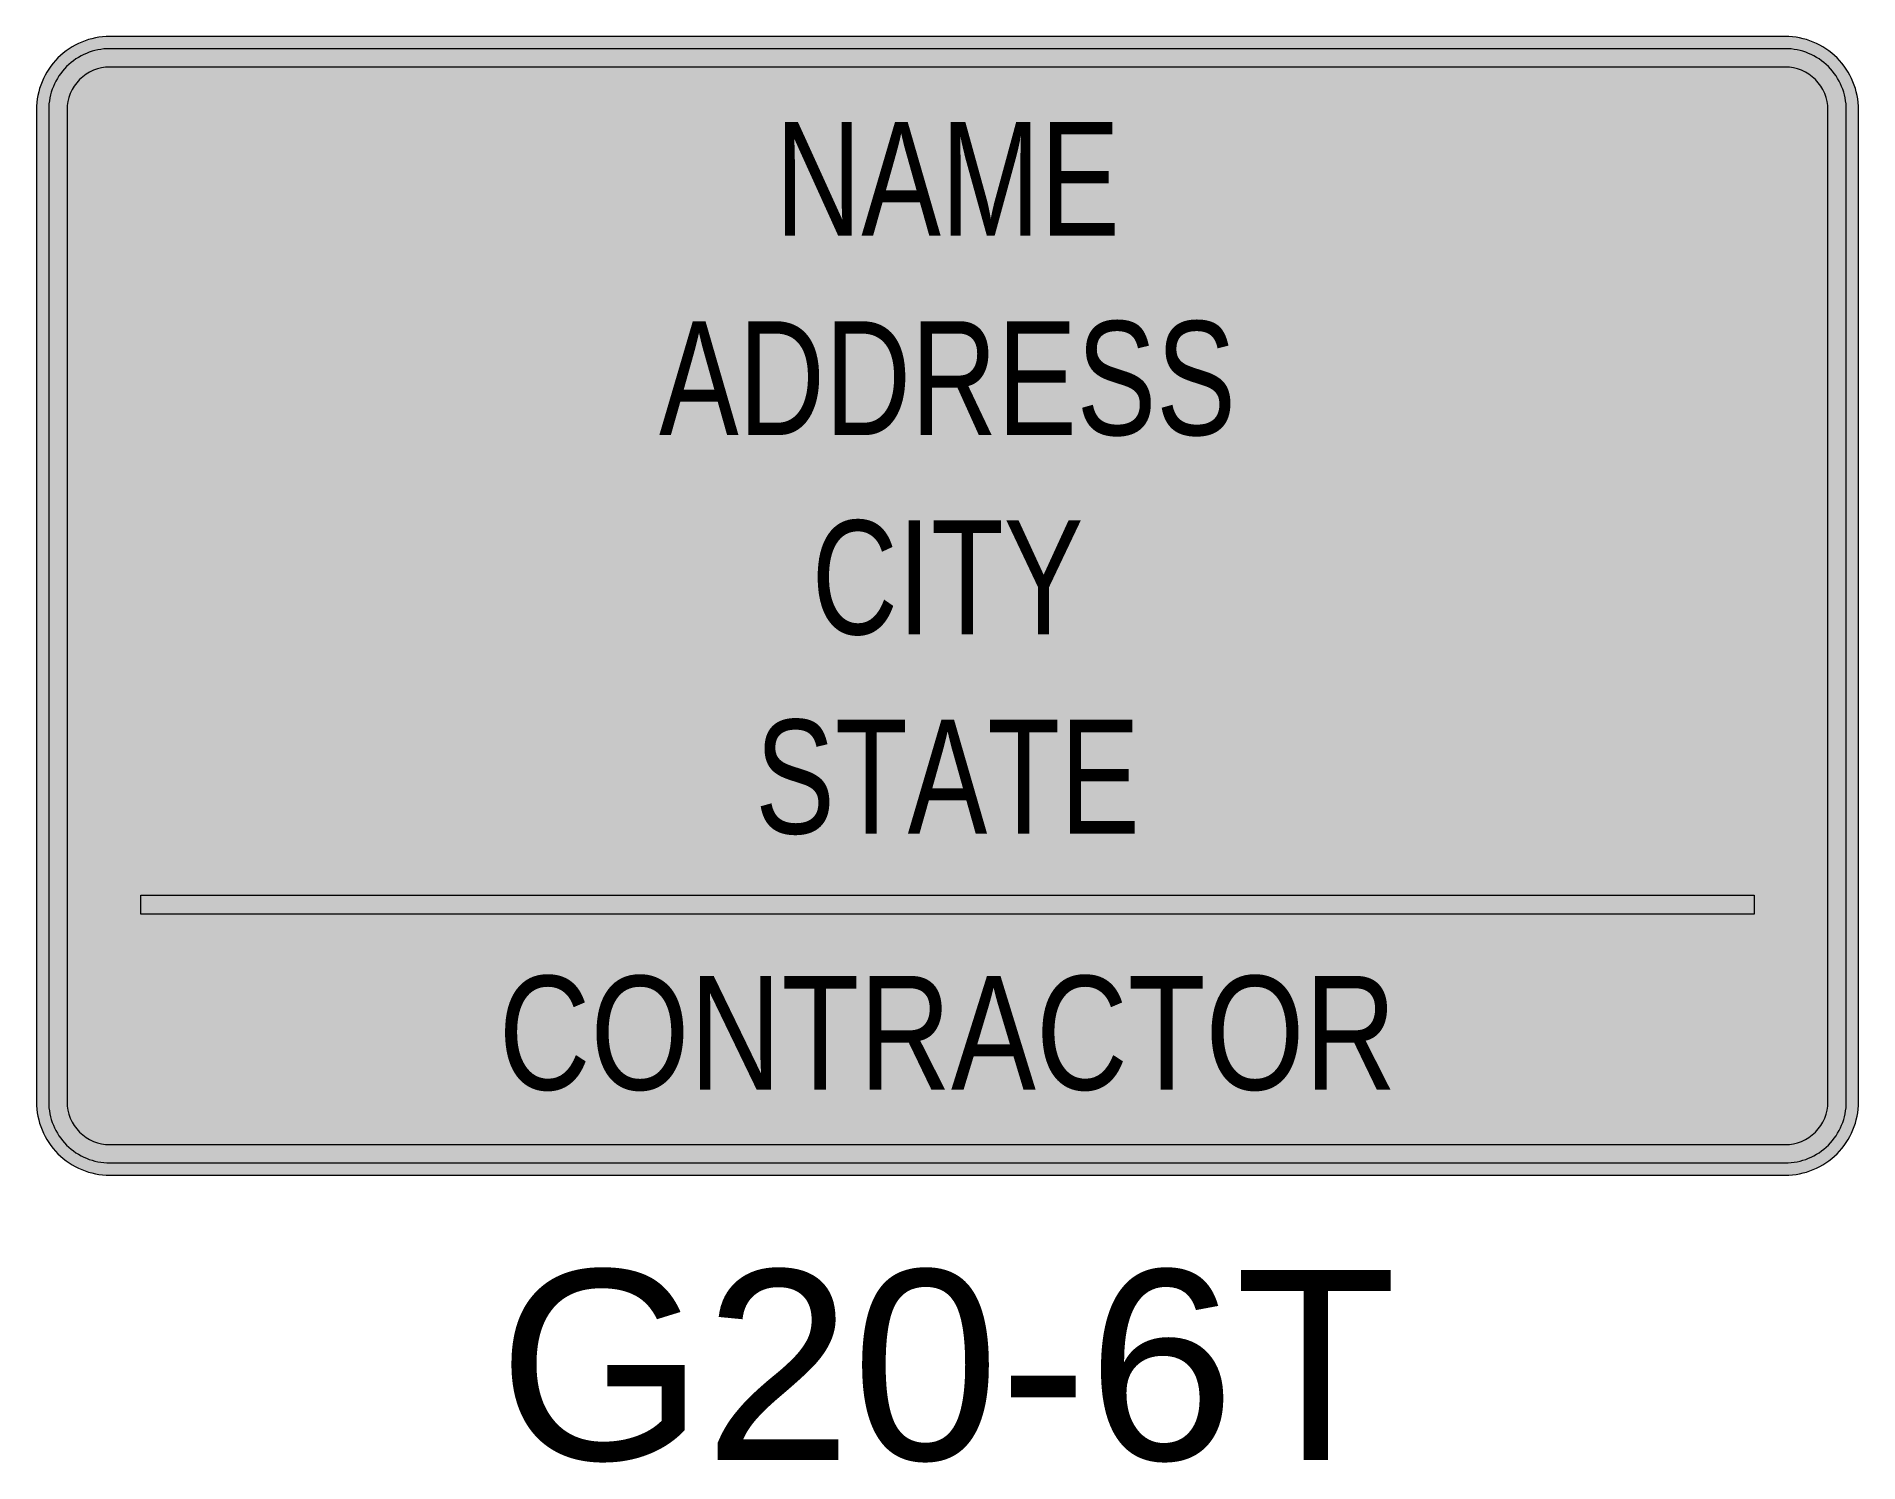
# Model space of a CAD drawing. Extents: x -0.48 to 0.48, y -0.451 to 0.3.
import ezdxf
from ezdxf.enums import TextEntityAlignment as Align

# ---------------------------------------------------------------- set-up
doc = ezdxf.new("R2010")
doc.units = 0
doc.header["$LTSCALE"] = 0.01
doc.header["$MEASUREMENT"] = 0
for name, color, linetype, lineweight in [('C-TRAF-CTRL-MTCD-IDEN', 7, 'Continuous', 20), ('C-TRAF-CTRL-MTCD-PATT-BLCK', 250, 'Continuous', 20), ('C-TRAF-CTRL-MTCD-PATT-WHIT', 255, 'Continuous', 20)]:
    doc.layers.add(name, color=color, linetype=linetype, lineweight=lineweight)
doc.styles.add('COA', font='arial.ttf')

msp = doc.modelspace()

# ---------------------------------------------------------------- hatches: boundary and pattern name
at = {"layer": 'C-TRAF-CTRL-MTCD-PATT-BLCK', "lineweight": 0}
h = msp.add_hatch(color=256, dxfattribs=at)
edge = h.paths.add_edge_path()
edge.add_line((-0.44137, -0.29356), (0.44137, -0.29356))
edge.add_arc((0.44137, -0.26137), 0.03219, 270, 360)
edge.add_line((0.47356, -0.26137), (0.47356, 0.26137))
edge.add_arc((0.44137, 0.26137), 0.03219, 0, 90)
edge.add_line((0.44137, 0.29356), (-0.44137, 0.29356))
edge.add_arc((-0.44137, 0.26137), 0.03219, 90, 180)
edge.add_line((-0.47356, 0.26137), (-0.47356, -0.26137))
edge.add_arc((-0.44137, -0.26137), 0.03219, 180, 270)
edge = h.paths.add_edge_path(flags=16)
edge.add_line((-0.44137, -0.2839), (0.44137, -0.2839))
edge.add_arc((0.44137, -0.26137), 0.02253, 270, 360)
edge.add_line((0.4639, -0.26137), (0.4639, 0.26137))
edge.add_arc((0.44137, 0.26137), 0.02253, 360, 450)
edge.add_line((0.44137, 0.2839), (-0.44137, 0.2839))
edge.add_arc((-0.44137, 0.26137), 0.02253, 90, 180)
edge.add_line((-0.4639, 0.26137), (-0.4639, -0.26137))
edge.add_arc((-0.44137, -0.26137), 0.02253, 180, 270)
msp.add_hatch(color=256, dxfattribs=at).paths.add_polyline_path([(-0.425, -0.1625), (-0.425, -0.1525), (0.425, -0.1525), (0.425, -0.1625)])
at = {"layer": 'C-TRAF-CTRL-MTCD-PATT-WHIT', "lineweight": 0}
h = msp.add_hatch(color=256, dxfattribs=at)
h.dxf.hatch_style = 1
edge = h.paths.add_edge_path()
edge.add_line((-0.44137, -0.3), (0.44137, -0.3))
edge.add_arc((0.44137, -0.26137), 0.03863, 270, 360)
edge.add_line((0.48, -0.26137), (0.48, 0.26137))
edge.add_arc((0.44137, 0.26137), 0.03863, 360, 450)
edge.add_line((0.44137, 0.3), (-0.44137, 0.3))
edge.add_arc((-0.44137, 0.26137), 0.03863, 90, 180)
edge.add_line((-0.48, 0.26137), (-0.48, -0.26137))
edge.add_arc((-0.44137, -0.26137), 0.03863, 180, 270)

# ---------------------------------------------------------------- linework, layer by layer
at = {"layer": 'C-TRAF-CTRL-MTCD-PATT-BLCK', "lineweight": 0, "flags": 128}
msp.add_lwpolyline([(-0.44137, -0.3), (0.44137, -0.3, 0.414214), (0.48, -0.26137), (0.48, 0.26137, 0.414214), (0.44137, 0.3), (-0.44137, 0.3, 0.414214), (-0.48, 0.26137), (-0.48, -0.26137, 0.414214)], format="xyb", close=True, dxfattribs=at)
at = {"layer": 'C-TRAF-CTRL-MTCD-PATT-BLCK', "lineweight": 0}
for points in [[(-0.44137, -0.29356), (0.44137, -0.29356, 0.414214), (0.47356, -0.26137), (0.47356, 0.26137, 0.414214), (0.44137, 0.29356), (-0.44137, 0.29356, 0.414214), (-0.47356, 0.26137), (-0.47356, -0.26137, 0.414214)], [(-0.44137, -0.2839), (0.44137, -0.2839, 0.414214), (0.4639, -0.26137), (0.4639, 0.26137, 0.414214), (0.44137, 0.2839), (-0.44137, 0.2839, 0.414214), (-0.4639, 0.26137), (-0.4639, -0.26137, 0.414214)]]:
    msp.add_lwpolyline(points, format="xyb", close=True, dxfattribs=at)
at = {"layer": 'C-TRAF-CTRL-MTCD-PATT-BLCK', "lineweight": 0, "flags": 128}
msp.add_lwpolyline([(-0.425, -0.1625), (-0.425, -0.1525), (0.425, -0.1525), (0.425, -0.1625)], close=True, dxfattribs=at)

# ---------------------------------------------------------------- texts
at = {"layer": 'C-TRAF-CTRL-MTCD-IDEN', "lineweight": 0, "style": 'COA'}
msp.add_text('G20-6T', height=0.1, dxfattribs=at).set_placement((0, -0.35), align=Align.TOP_CENTER)
at = {"layer": 'C-TRAF-CTRL-MTCD-PATT-BLCK', "lineweight": 0, "style": 'COA', "width": 0.8}
msp.add_text('CONTRACTOR', height=0.06, dxfattribs=at).set_placement((0, -0.225), align=Align.MIDDLE_CENTER)
at = {"layer": 'C-TRAF-CTRL-MTCD-PATT-BLCK', "lineweight": 0, "style": 'COA', "width": 0.75}
for tag, text, p in [('NAME', 'NAME', (0, 0.225)), ('ADDRESS', 'ADDRESS', (0, 0.12)), ('CITY', 'CITY', (0, 0.015)), ('STATE', 'STATE', (0, -0.09))]:
    msp.add_attdef(tag, text=text, height=0.06, dxfattribs=at).set_placement(p, align=Align.MIDDLE)

doc.saveas('drawing.dxf')
